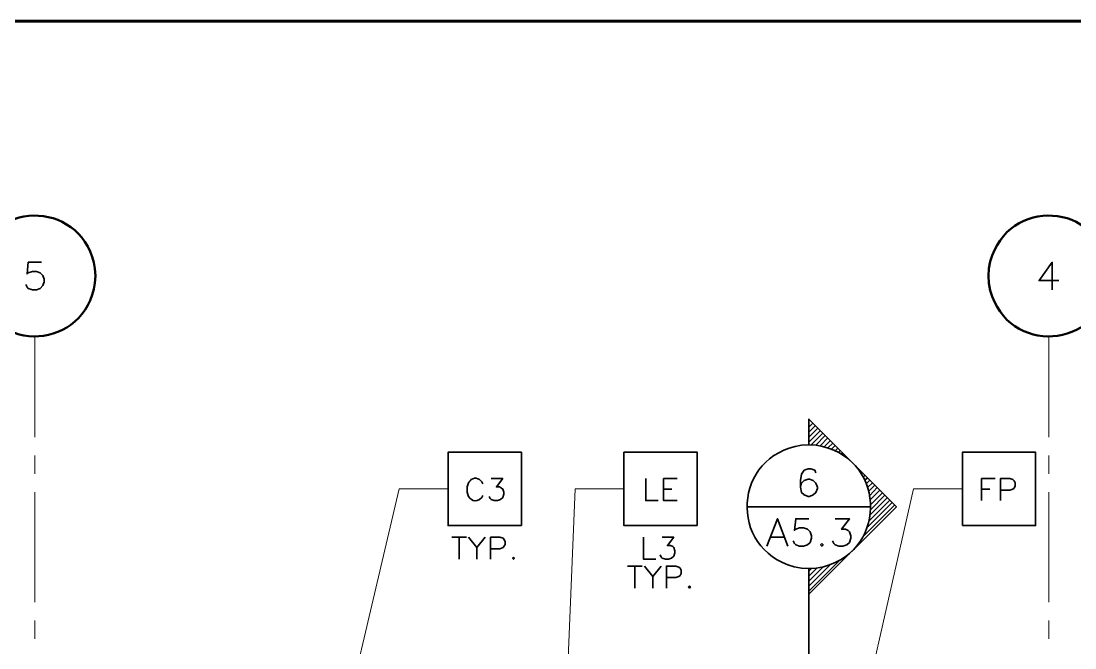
# Model space of a CAD drawing. Header units: inches. Extents: x 5 to 516, y -193 to 129.
# Drawn here: x 38.1 to 52.47, y -45.83 to -37.28 of the extents above; entities that cross this region are included whole.
import ezdxf

# ---------------------------------------------------------------- set-up
doc = ezdxf.new("R2010")
doc.units = ezdxf.units.IN
doc.header["$MEASUREMENT"] = 0
doc.layers.add('PDF4_Geometry', color=7, linetype='Continuous')

msp = doc.modelspace()

# ---------------------------------------------------------------- linework, layer by layer
at = {"layer": 'PDF4_Geometry', "lineweight": 60}
msp.add_lwpolyline([(147.8887598, -127.2829903), (147.8887598, -37.2829831), (12.888749, -37.2829831), (12.888749, -127.2829903)], dxfattribs=at)
at = {"layer": 'PDF4_Geometry', "lineweight": 35}
for points in [[(38.3754148, -40.5696452), (38.1954148, -40.5696452), (38.1787481, -40.7296452), (38.1954148, -40.7129785), (38.2520815, -40.6963119), (38.3054148, -40.6963119), (38.3587481, -40.7129785), (38.3920815, -40.7496452), (38.4120815, -40.8029785), (38.4120815, -40.8363119), (38.3920815, -40.8896452), (38.3587481, -40.9263119), (38.3054148, -40.9463119), (38.2520815, -40.9463119), (38.1954148, -40.9263119), (38.1787481, -40.9096452), (38.1620815, -40.8729785)], [(52.1654211, -40.9463119), (52.1654211, -40.5696452), (51.9854211, -40.8196452), (52.2554211, -40.8196452)], [(48.8454203, -43.0596492), (48.8454203, -42.7096492), (50.0387537, -43.9029826), (48.8454203, -45.096316)], [(48.8454203, -42.8196454), (48.8987536, -42.7629787)], [(48.8454203, -42.8863161), (48.9320869, -42.7996494)], [(48.8454203, -42.9563099), (48.9687536, -42.8329765)], [(48.8454203, -43.0229806), (49.0020869, -42.8663139)], [(48.8754156, -43.0596492), (49.0354157, -42.8996492)], [(48.9387498, -43.062979), (49.0687498, -42.932979)], [(48.9987541, -43.072982), (49.1020875, -42.9663153)], [(48.9454203, -43.0663156), (48.8454203, -43.0596492), (48.7420869, -43.0663156)], [(49.0520853, -43.0863148), (49.1354187, -43.0029814)], [(49.1054165, -43.0996476), (49.1720832, -43.0363142)], [(49.1554178, -43.1196467), (49.2054178, -43.0696467)], [(49.2020826, -43.1396459), (49.2387493, -43.1029793)], [(49.2487542, -43.1596451), (49.2720875, -43.1363118)], [(49.2887525, -43.1863175), (49.3054192, -43.1696508)], [(49.3320875, -43.2129831), (49.3387542, -43.2029831)], [(49.3687493, -43.2429785), (49.3720826, -43.2396451)], [(49.4054179, -43.2729806), (49.4087512, -43.2729806)], [(48.9420864, -43.4396473), (48.9254197, -43.406314), (48.8720864, -43.386314), (48.8354197, -43.386314), (48.7820864, -43.406314), (48.7454197, -43.4596473), (48.728753, -43.546314), (48.728753, -43.636314), (48.7454197, -43.7096473), (48.7820864, -43.7429807), (48.8354197, -43.7629807), (48.8520864, -43.7629807), (48.9054197, -43.7429807), (48.9420864, -43.7096473), (48.9620864, -43.656314), (48.9620864, -43.636314), (48.9420864, -43.5829807), (48.9054197, -43.546314), (48.8520864, -43.5296473), (48.8354197, -43.5296473), (48.7820864, -43.546314), (48.7454197, -43.5829807), (48.728753, -43.636314)], [(49.4754184, -43.3396446), (49.4754184, -43.3363113)], [(49.5054206, -43.3763132), (49.5087539, -43.3729798)], [(49.535416, -43.4163115), (49.5420826, -43.4063115)], [(44.3954213, -43.5929812), (44.3820879, -43.5629812), (44.3520879, -43.5329812)], [(44.5120866, -43.5196509), (44.6687533, -43.5196509), (44.5820866, -43.6329842), (44.6254199, -43.6329842), (44.6520866, -43.6496509), (44.6687533, -43.6629842), (44.6820866, -43.7063175), (44.6820866, -43.7329842), (44.6687533, -43.7763175), (44.6387533, -43.8063175), (44.5954199, -43.8196509), (44.5520866, -43.8196509), (44.5120866, -43.8063175), (44.4954199, -43.7929842), (44.4820866, -43.7629842)], [(46.6187491, -43.5196509), (46.6187491, -43.8196509), (46.7887491, -43.8196509)], [(47.0487494, -43.8196454), (46.8620827, -43.8196454), (46.8620827, -43.5196454), (47.0487494, -43.5196454)], [(49.5620883, -43.4563099), (49.5754217, -43.4396432)], [(49.5854173, -43.4996449), (49.6087507, -43.4763115)], [(49.6087531, -43.5429798), (49.6454198, -43.5096465)], [(49.6287523, -43.5929812), (49.6787523, -43.5429812)], [(51.2020828, -43.8196454), (51.2020828, -43.5196454), (51.3887495, -43.5196454)], [(51.4587492, -43.8196454), (51.4587492, -43.5196454), (51.5887492, -43.5196454), (51.6287492, -43.5329788), (51.6454159, -43.5496454), (51.6587492, -43.5763121), (51.6587492, -43.6196454), (51.6454159, -43.6496454), (51.6287492, -43.6629788), (51.5887492, -43.6763121), (51.4587492, -43.6763121)], [(44.1954212, -43.5929812), (44.1820879, -43.6329812), (44.1820879, -43.7063145)], [(46.8620827, -43.6629818), (46.975416, -43.6629818)], [(49.6454217, -43.6429826), (49.7120884, -43.5763159)], [(49.6620843, -43.6929771), (49.7454176, -43.6096438)], [(49.6754171, -43.7496449), (49.7787504, -43.6429782)], [(49.6820835, -43.8096492), (49.8120835, -43.6796492)], [(51.2020828, -43.6629818), (51.3154161, -43.6629818)], [(44.3520879, -43.8063146), (44.3820879, -43.7763146), (44.3954213, -43.7496479)], [(49.6354187, -44.1929772), (49.9820854, -43.8463105)], [(49.6654209, -44.0963111), (49.9487542, -43.8129777)], [(49.6820835, -44.0129777), (49.9154168, -43.7796444)], [(49.6887499, -43.8729766), (49.8487499, -43.7129766)], [(49.6887499, -43.9396474), (49.8820832, -43.746314)], [(49.6887499, -43.9029788), (48.002083, -43.9029788)], [(49.5787509, -44.3196455), (50.0154176, -43.8796455)], [(48.2720831, -44.4429772), (48.4154164, -44.0663105), (48.5587498, -44.4429772)], [(48.8454203, -44.0663157), (48.6654202, -44.0663157), (48.6487536, -44.2263157), (48.6654202, -44.209649), (48.7187536, -44.1929823), (48.7720869, -44.1929823), (48.8254203, -44.209649), (48.8620869, -44.2463157), (48.8787536, -44.299649), (48.8787536, -44.3329823), (48.8620869, -44.389649), (48.8254203, -44.4229824), (48.7720869, -44.4429824), (48.7187536, -44.4429824), (48.6654202, -44.4229824), (48.6487536, -44.4063157), (48.6287536, -44.369649)], [(49.2020826, -44.0663157), (49.3987493, -44.0663157), (49.2920826, -44.209649), (49.345416, -44.209649), (49.3787493, -44.2263157), (49.3987493, -44.2463157), (49.415416, -44.299649), (49.415416, -44.3329823), (49.3987493, -44.389649), (49.3620826, -44.4229824), (49.3087493, -44.4429824), (49.255416, -44.4429824), (49.2020826, -44.4229824), (49.1854159, -44.4063157), (49.1654159, -44.369649)], [(43.9720814, -44.3196455), (44.1720814, -44.3196455)], [(44.0720841, -44.3196455), (44.0720841, -44.6196455)], [(44.2020822, -44.3196455), (44.3154156, -44.4596455), (44.3154156, -44.6196455)], [(44.4287532, -44.3196455), (44.3154199, -44.4596455)], [(44.5020836, -44.6196469), (44.5020836, -44.3196468), (44.6287503, -44.3196468), (44.6720836, -44.3329802), (44.6854169, -44.3463135), (44.7020836, -44.3763135), (44.7020836, -44.4196469), (44.6854169, -44.4463135), (44.6720836, -44.4596469), (44.6287503, -44.4763135), (44.5020836, -44.4763135)], [(46.5887537, -44.3196455), (46.5887537, -44.6196455), (46.7587537, -44.6196455)], [(46.8454201, -44.3196455), (47.0020868, -44.3196455), (46.9154201, -44.4329788), (46.9587534, -44.4329788), (46.9887534, -44.4463122), (47.0020868, -44.4596455), (47.0154201, -44.5029788), (47.0154201, -44.5329788), (47.0020868, -44.5763122), (46.9720868, -44.6029788), (46.9287534, -44.6196455), (46.8887534, -44.6196455), (46.8454201, -44.6029788), (46.8287534, -44.5896455), (46.8154201, -44.5596455)], [(48.325421, -44.3163157), (48.505421, -44.3163157)], [(46.3720856, -44.7129832), (46.5720857, -44.7129832)], [(46.4720816, -44.7129832), (46.4720816, -45.0129832)], [(46.6020865, -44.7129832), (46.7154198, -44.8563165), (46.7154198, -45.0129832)], [(46.8287507, -44.7129832), (46.7154174, -44.8563165)], [(46.9020811, -45.0129778), (46.9020811, -44.7129778), (47.0287478, -44.7129778), (47.0720811, -44.7263111), (47.0887478, -44.7396444), (47.1020811, -44.7696444), (47.1020811, -44.8129778), (47.0887478, -44.8396444), (47.0720811, -44.8563111), (47.0287478, -44.8696444), (46.9020811, -44.8696444)], [(48.8454203, -45.0529829), (49.262087, -44.6363162)], [(48.8454203, -44.9863122), (49.1354203, -44.6963122)], [(48.6420869, -44.7229828), (48.7420869, -44.7396488), (48.8454203, -44.7463152)], [(48.8454203, -44.9163117), (49.0387536, -44.7229783)], [(48.8454203, -67.0596511), (48.8454203, -44.7463152), (48.9454203, -44.7396488), (49.0454203, -44.7229828)], [(48.8454203, -44.8496477), (48.9554203, -44.7396477)], [(48.8454203, -45.0963111), (48.8454203, -44.7463111)], [(48.8454203, -44.7829837), (48.8820869, -44.7463171)]]:
    msp.add_lwpolyline(points, dxfattribs=at)
at = {"layer": 'PDF4_Geometry', "lineweight": 50}
for points in [[(39.1054181, -40.656311), (39.1120848, -40.7563111), (39.1054181, -40.8563111)], [(51.3187524, -40.9563111), (51.3020858, -40.8563111), (51.2954191, -40.7563111), (51.3020858, -40.656311), (51.3187524, -40.5596444)]]:
    msp.add_lwpolyline(points, dxfattribs=at)
at = {"layer": 'PDF4_Geometry', "lineweight": 15}
for points in [[(38.2854151, -42.9529801), (38.2854151, -41.58298)], [(52.1187495, -42.9529801), (52.1187495, -41.58298)], [(38.2854151, -43.4529801), (38.2854151, -43.2029801)], [(52.1187495, -43.4529801), (52.1187495, -43.2029801)], [(38.2854151, -45.2029802), (38.2854151, -43.7029801)], [(41.1987522, -52.4029795), (43.255419, -43.6596452), (43.9220857, -43.6596452)], [(45.2287547, -54.0129785), (45.6554214, -43.6596443), (46.3220881, -43.6596443)], [(49.3020853, -47.9329813), (50.2720854, -43.6596477), (50.9387521, -43.6596477)], [(52.1187495, -45.2029802), (52.1187495, -43.7029801)], [(38.2854151, -45.7029803), (38.2854151, -45.4529803)], [(52.1187495, -45.7029803), (52.1187495, -45.4529803)]]:
    msp.add_lwpolyline(points, dxfattribs=at)
at = {"layer": 'PDF4_Geometry', "lineweight": 35}
for points in [[(44.9220869, -44.1596452), (44.9220869, -43.1596451), (43.9220868, -43.1596451), (43.9220868, -44.1596452)], [(47.3220844, -44.1596452), (47.3220844, -43.1596451), (46.3220843, -43.1596451), (46.3220843, -44.1596452)], [(50.93875, -44.1596452), (50.93875, -43.1596451), (51.93875, -43.1596451), (51.93875, -44.1596452)], [(49.0220831, -44.4063154), (49.0054165, -44.4229821), (49.0220831, -44.4429821), (49.0420831, -44.4229821)], [(44.8154178, -44.5896447), (44.8020844, -44.602978), (44.8154178, -44.6196447), (44.8287511, -44.602978)], [(47.215422, -44.9829824), (47.2020887, -44.9963157), (47.215422, -45.0129824), (47.2287554, -44.9963157)]]:
    msp.add_lwpolyline(points, close=True, dxfattribs=at)
at = {"layer": 'PDF4_Geometry', "lineweight": 50}
for points in [[(37.485418, -40.5596444), (37.7297513, -39.6745887), (38.9685848, -39.7491443), (39.1054181, -40.656311)], [(51.3187524, -40.5596444), (51.5627525, -39.6742555), (52.804697, -39.7494777), (52.9387526, -40.656311)], [(39.1054181, -40.8563111), (38.9713626, -41.7645889), (37.7317513, -41.8423667), (37.485418, -40.9563111)], [(52.9387526, -40.8563111), (52.8079748, -41.7647), (51.5633636, -41.8418111), (51.3187524, -40.9563111)]]:
    msp.add_open_spline(points, degree=3, dxfattribs=at)
at = {"layer": 'PDF4_Geometry', "lineweight": 35}
for points in [[(48.7420869, -43.0663156), (47.8116424, -43.2034277), (47.7364757, -44.470816), (48.6420869, -44.7229828)], [(49.0454203, -44.7229828), (49.9519203, -44.4744832), (49.8768648, -43.2000945), (48.9454203, -43.0663156)], [(44.3520879, -43.5329812), (44.2879768, -43.4917034), (44.2220324, -43.5254256), (44.1954212, -43.5929812)], [(44.1820879, -43.7063145), (44.1964212, -43.7872034), (44.2680324, -43.8593146), (44.3520879, -43.8063146)]]:
    msp.add_open_spline(points, degree=3, dxfattribs=at)

doc.saveas('drawing.dxf')
